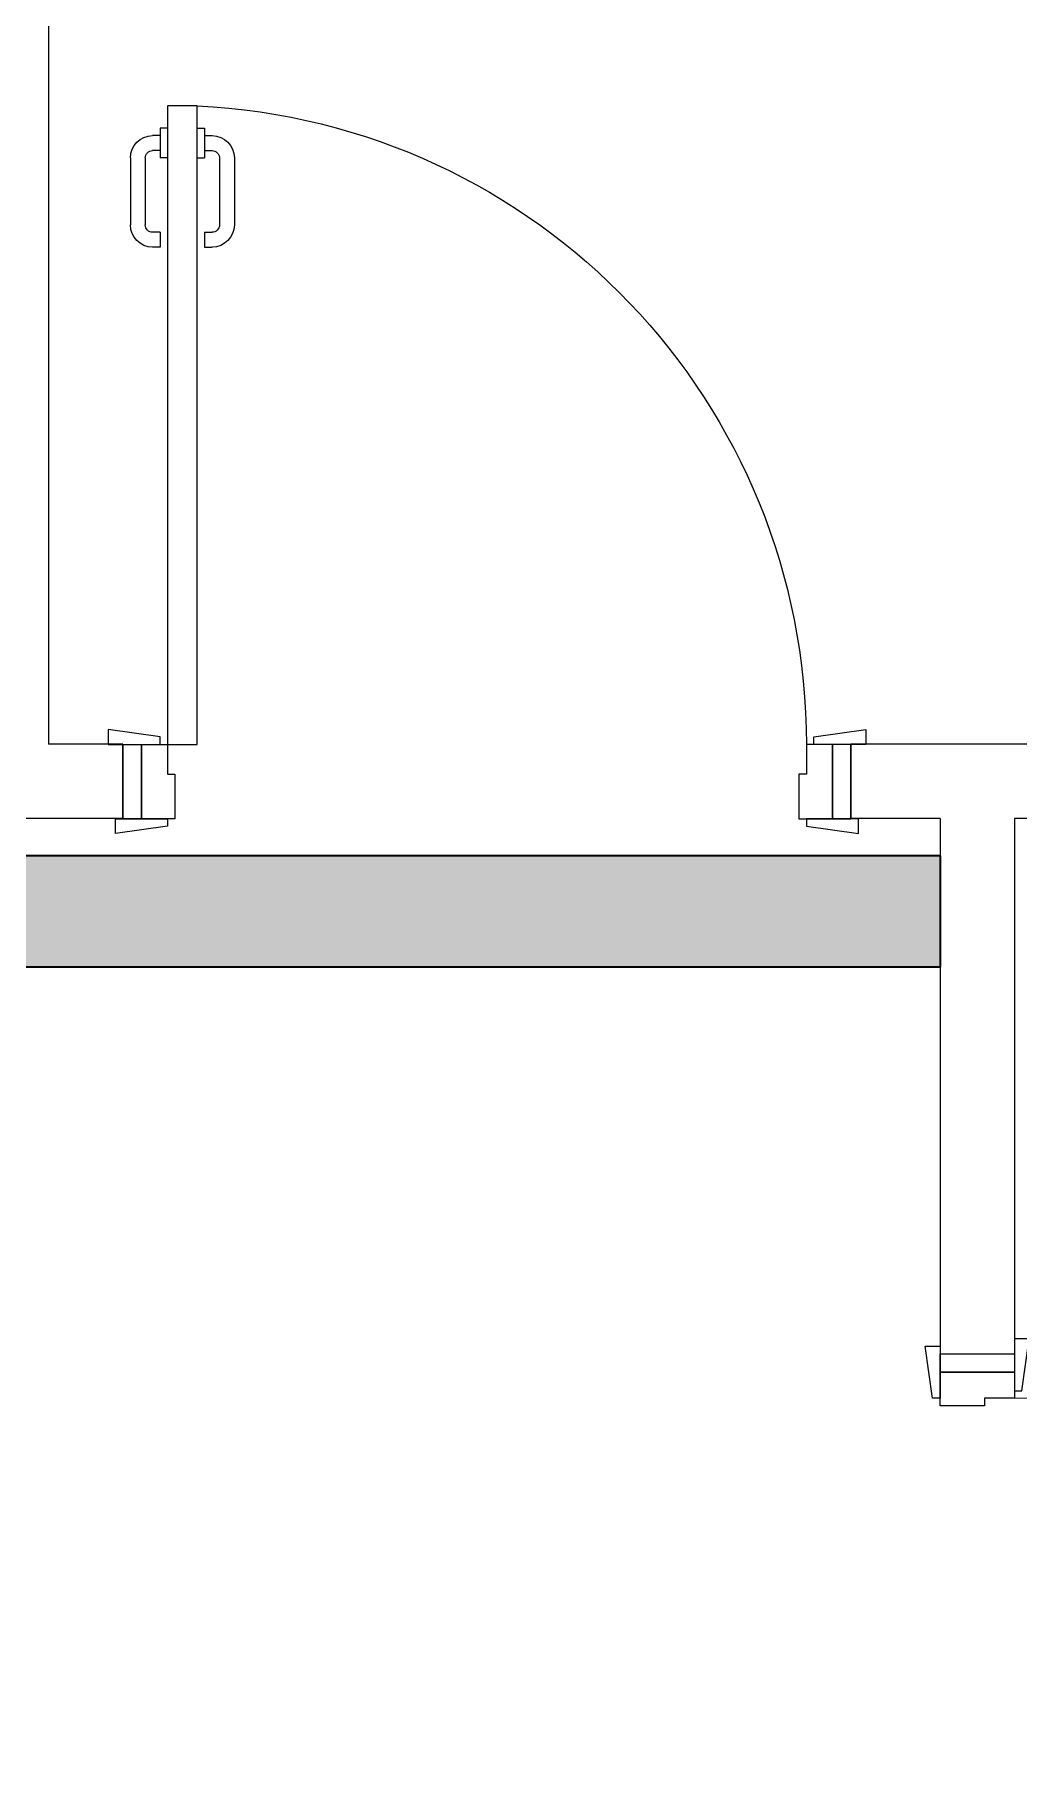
# Model space of a CAD drawing. Header units: inches. Extents: x -501855 to 57169, y -29325 to 19878.
# Drawn here: x 45264 to 46588, y -8219 to -5892 of the extents above; entities that cross this region are included whole.
import ezdxf

# ---------------------------------------------------------------- set-up
doc = ezdxf.new("R2010")
doc.units = ezdxf.units.IN
doc.header["$LTSCALE"] = 25
doc.header["$MEASUREMENT"] = 0
doc.linetypes.add('DASHDOT', pattern=[25.4, 12.7, -6.35, 0, -6.35])
doc.layers.get('0').update_dxf_attribs({"color": 8})
for name, color, linetype, lineweight in [('00-Ground Floor$0$Walls', 251, 'Continuous', 5), ('00-Ground Floor$0$Wooden Joinery', 251, 'Continuous', 5), ('E-CABL-TRAY', 10, 'Continuous', 35), ('E-LITE-CLNG-CNDT', 6, 'DASHDOT', 35), ('T-CABL-TRAY', 60, 'Continuous', 35)]:
    doc.layers.add(name, color=color, linetype=linetype, lineweight=lineweight)

# ---------------------------------------------------------------- blocks, each defined once
blk = doc.blocks.new('00-Ground Floor$0$A$C72370EFE')
at = {"layer": '00-Ground Floor$0$Wooden Joinery'}
for p, q in [((-0.01, -0.04), (-0.02, -0.04)), ((-0.01, -0.03), (-0.01, -0.07)), ((0, -0.03), (-0.01, -0.03)), ((0.04, -0.03), (0.05, -0.03)), ((0.05, -0.03), (0.05, -0.07)), ((0.05, -0.04), (0.06, -0.04)), ((-0.01, -0.06), (-0.02, -0.06)), ((0.05, -0.06), (0.06, -0.06)), ((-0.05, -0.07), (-0.05, -0.16)), ((-0.03, -0.07), (-0.03, -0.16)), ((0, -0.07), (-0.01, -0.07)), ((0.04, -0.07), (0.05, -0.07)), ((0.07, -0.07), (0.07, -0.16)), ((0.09, -0.07), (0.09, -0.16)), ((-0.01, -0.17), (-0.02, -0.17)), ((-0.01, -0.17), (-0.01, -0.19)), ((0.05, -0.17), (0.06, -0.17)), ((0.05, -0.17), (0.05, -0.19)), ((-0.01, -0.19), (-0.02, -0.19)), ((0.05, -0.19), (0.06, -0.19))]:
    blk.add_line(p, q, dxfattribs=at)
for centre, radius, start, end in [((-0.02, -0.07), 0.03, 90, 180), ((0.06, -0.07), 0.03, 0, 90), ((-0.02, -0.07), 0.01, 90, 180), ((0.06, -0.07), 0.01, 0, 90), ((-0.02, -0.16), 0.03, 180, 270), ((-0.02, -0.16), 0.01, 180, 270), ((0.06, -0.16), 0.01, 270, 0), ((0.06, -0.16), 0.03, 270, 0)]:
    blk.add_arc(centre, radius, start, end, dxfattribs=at)
blk = doc.blocks.new('00-Ground Floor$0$A$C5DAD61B4')
at = {"layer": '00-Ground Floor$0$Wooden Joinery'}
for points in [[(80, 959.1), (80, 969.1), (10, 979.1), (10, 959.1)], [(940, 959.1), (940, 969.1), (1010, 979.1), (1010, 959.1)], [(70, 859.1), (70, 849.1), (0, 839.1), (0, 859.1)], [(120, 859.1), (120, 0), (80, 0), (80, 859.1)], [(950, 859.1), (950, 849.1), (1020, 839.1), (1020, 859.1)]]:
    blk.add_lwpolyline(points, close=True, dxfattribs=at)
for points in [[(45, 859.1), (45, 959.1), (20, 959.1), (20, 859.1), (45, 859.1)], [(45, 859.1), (80, 859.1), (80, 899.1), (90, 899.1), (90, 959.1), (45, 959.1), (45, 859.1)], [(975, 859.1), (940, 859.1), (940, 899.1), (930, 899.1), (930, 959.1), (975, 959.1), (975, 859.1)], [(975, 859.1), (975, 959.1), (1000, 959.1), (1000, 859.1), (975, 859.1)]]:
    blk.add_lwpolyline(points, dxfattribs=at)
blk.add_arc((80, 859.1), 860, 272.666, 0, dxfattribs=at)
at = {"layer": '00-Ground Floor$0$Wooden Joinery', "xscale": 999.9999999998854, "yscale": 999.9999999998854, "zscale": 999.9999999998854, "rotation": 180}
blk.add_blockref('00-Ground Floor$0$A$C72370EFE', (120, 0), dxfattribs=at)
blk = doc.blocks.new('00-Ground Floor')
at = {"layer": '00-Ground Floor$0$Walls'}
for p, q in [((45282.9, -2847.4, 0), (45282.9, -6847.4, 0)), ((45382.9, -6847.4, 0), (45282.9, -6847.4, 0)), ((45382.9, -6847.4, 0), (45382.9, -6947.4, 0)), ((48817.9, -6847.4, 0), (46362.9, -6847.4, 0)), ((46362.9, -6847.4, 0), (46362.9, -6947.4, 0)), ((45382.9, -6947.4, 0), (44757.5, -6947.4, 0)), ((46482.9, -6947.4, 0), (46362.9, -6947.4, 0)), ((46482.9, -6947.4, 0), (46482.9, -7667.4, 0)), ((48817.9, -6947.4, 0), (46582.9, -6947.4, 0)), ((46582.9, -6947.4, 0), (46582.9, -7667.4, 0)), ((46482.9, -7667.4, 0), (46582.9, -7667.4, 0))]:
    blk.add_line(p, q, dxfattribs=at)
at = {"layer": '00-Ground Floor$0$Wooden Joinery', "xscale": -1, "rotation": 180}
blk.add_blockref('00-Ground Floor$0$A$C5DAD61B4', (45362.9, -5988.4, 0), dxfattribs=at)
at = {"layer": '00-Ground Floor$0$Wooden Joinery', "rotation": 89.99999999999999}
blk.add_blockref('00-Ground Floor$0$A$C5DAD61B4', (47442, -8667.4, 0), dxfattribs=at)
blk = doc.blocks.new('*U80')
at = {"lineweight": 0}
h = blk.add_hatch(dxfattribs=at)
h.set_pattern_fill('HEX', color=253, scale=8, angle=90, style=0)
h.set_pattern_definition([(90, (5e-10, 4813.436), (-43.99409, 2e-12), [25.4, -50.8]), (210, (5e-10, 4813.436), (21.99705, -38.1), [25.4, -50.8]), (150, (5e-10, 4838.836), (-21.99705, -38.1), [25.4, -50.8])])
h.paths.add_polyline_path([(0, -8633.4), (150, -8633.4), (150, 0), (0, 0)])
at = {"color": 0}
for p, q in [((0, 0), (0, -8633.4)), ((0, 0), (150, 0)), ((150, 0), (150, -8633.4))]:
    blk.add_line(p, q, dxfattribs=at)
blk = doc.blocks.new('*U107')
at = {"lineweight": 0}
h = blk.add_hatch(dxfattribs=at)
h.set_pattern_fill('HEX', color=253, scale=8, angle=90, style=0)
h.set_pattern_definition([(90, (1e-10, 4813.436), (-43.99409, 7e-13), [25.4, -50.8]), (210, (1e-10, 4813.436), (21.99705, -38.1), [25.4, -50.8]), (150, (1e-10, 4838.836), (-21.99705, -38.1), [25.4, -50.8])])
h.paths.add_polyline_path([(0, -10106), (150, -10106), (150, 0), (0, 0)])
at = {"color": 0}
for p, q in [((0, 0), (0, -10106)), ((0, 0), (150, 0)), ((150, 0), (150, -10106))]:
    blk.add_line(p, q, dxfattribs=at)

msp = doc.modelspace()

# ---------------------------------------------------------------- block references
at = {"layer": 'E-CABL-TRAY', "rotation": 270}
msp.add_blockref('*U80', (46482.9, -6997.4, 0), dxfattribs=at)
at = {"layer": 'E-LITE-CLNG-CNDT'}
msp.add_blockref('00-Ground Floor', (0, 0), dxfattribs=at)
at = {"layer": 'T-CABL-TRAY', "linetype": 'Continuous', "rotation": 270}
msp.add_blockref('*U107', (46482.9, -6997.4, 0), dxfattribs=at)

doc.saveas('drawing.dxf')
